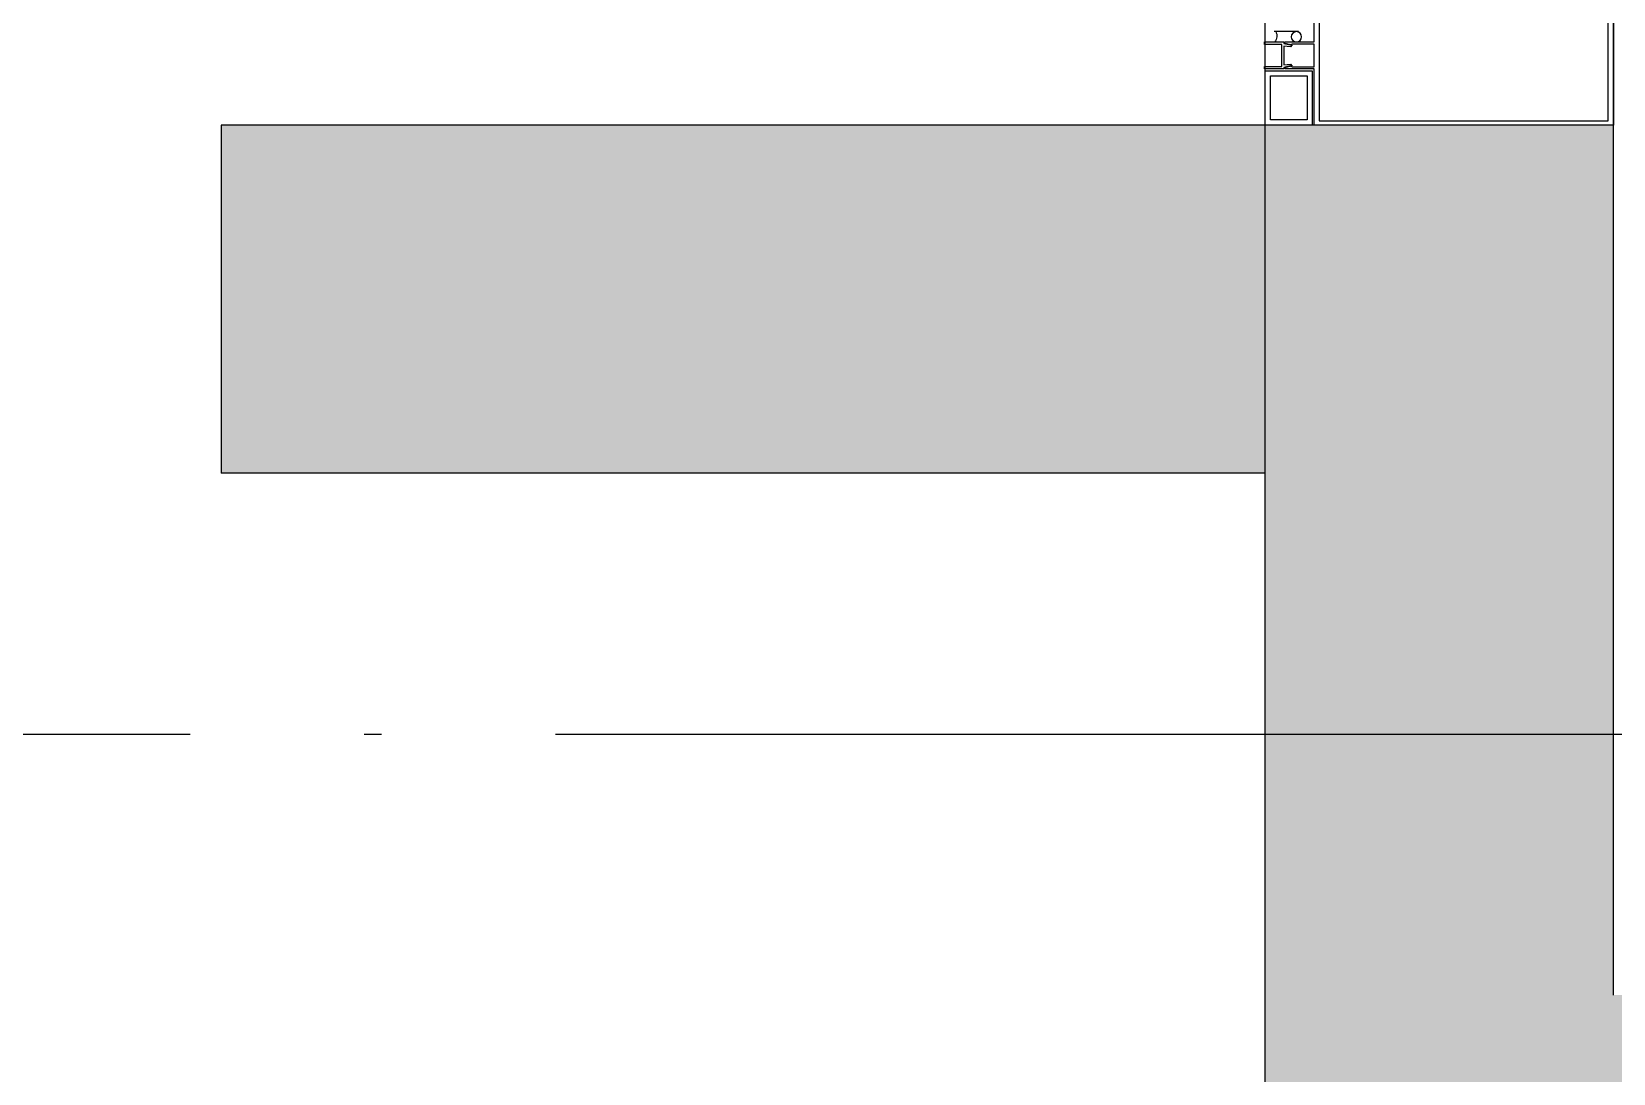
# Model space of a CAD drawing. Extents: x 1980812 to 2578970, y -669191 to 284498.
# Drawn here: x 2538059 to 2538968, y -304685 to -304087 of the extents above; entities that cross this region are included whole.
import ezdxf

# ---------------------------------------------------------------- set-up
doc = ezdxf.new("R2010")
doc.units = 0
doc.header["$LTSCALE"] = 1000
doc.header["$MEASUREMENT"] = 0
doc.linetypes.add('DOTE', pattern=[2.42, 2, -0.2, 0.02, -0.2])
for name, color, linetype in [('A-SECT-MCUT', 1, 'Continuous'), ('A-SECT-MCUT-FINE', 137, 'Continuous'), ('dote', 1, 'DOTE'), ('SPACE_HATCH', 8, 'Continuous'), ('WALL', 4, 'Continuous'), ('空线', 3, 'Continuous')]:
    doc.layers.add(name, color=color, linetype=linetype)

# ---------------------------------------------------------------- blocks, each defined once
blk = doc.blocks.new('pm5')
at = {"layer": 'SPACE_HATCH'}
h = blk.add_hatch(color=256, dxfattribs=at)
h.dxf.hatch_style = 1
h.paths.add_polyline_path([(14577.72, -150), (0, -150), (0, 350), (-800, 350), (-800, 150), (-200, 150), (-200, -900), (50, -900), (50, -250), (2900, -250), (2900, -900), (3300, -900), (3300, -250), (10099.97, -250), (10099.97, -1350), (10599.97, -1350), (10599.97, -250), (14577.72, -250), (18500, -250), (18500, -1350), (19000, -1350), (19000, -250), (26200, -250), (26200, -900), (26600, -900), (26600, -250), (28850, -250), (28850, -900), (29100, -900), (29100, 150), (29700, 150), (29700, 350), (28900, 350), (28900, 350), (28900, 350), (28900, -150)])
at = {"layer": 'WALL'}
for p, q in [((28900, -150, 0), (28900, 350, 0)), ((28900, 350, 0), (29700, 350, 0)), ((29700, 350, 0), (29700, 150, 0)), ((29100, -900, 0), (29100, 150, 0)), ((29100, 150, 0), (29700, 150, 0))]:
    blk.add_line(p, q, dxfattribs=at)
blk = doc.blocks.new('pou1')
at = {"layer": 'A-SECT-MCUT', "elevation": 0}
for points in [[(28900, -3610), (28900, -3650), (29035.61, -3650), (29072, -3650), (29072, -3617.75), (29088.7, -3617.75), (29088.7, -3616.86), (29085.23, -3616.03), (29084.67, -3616.55), (29072, -3616.55), (29072, -3610), (29072, -3603.45), (29084.67, -3603.45), (29085.23, -3603.97), (29088.7, -3603.14), (29088.7, -3602.25), (29072, -3602.25), (29072, -3570), (29035.61, -3570), (28900, -3570)], [(29069, -3647.5), (28903, -3647.5), (28903, -3610), (28903, -3572.5), (29069, -3572.5)], [(29089.31, -3615.34), (29085.46, -3615), (29084.61, -3616.12), (29085.18, -3616.55), (29085.74, -3616.03), (29089.31, -3616.88), (29089.31, -3617.75), (29100.51, -3617.75), (29100.51, -3616.25), (29090.51, -3616.25), (29090.51, -3603.75), (29100.51, -3603.75), (29100.51, -3602.25), (29089.31, -3602.25), (29089.31, -3603.12), (29085.74, -3603.97), (29085.18, -3603.45), (29084.61, -3603.88), (29085.46, -3605), (29089.31, -3604.66)], [(29100, -3618.75), (29073, -3618.75), (29073, -3650), (29100, -3650)], [(29097, -3621.75), (29076, -3621.75), (29076, -3647), (29097, -3647)]]:
    blk.add_lwpolyline(points, close=True, dxfattribs=at)
at = {"layer": 'A-SECT-MCUT-FINE'}
for p, q in [((28900, -3650, 0), (28900, -1456.63, 0)), ((29081, -3596.3, 0), (29095, -3596.3, 0))]:
    blk.add_line(p, q, dxfattribs=at)
blk.add_circle((29082.17, -3599.28, 0), 2.98, dxfattribs=at)
blk.add_arc((29098.77, -3598.82, 0), 5.39, 152.08171, 219.43177, dxfattribs=at)

msp = doc.modelspace()

# ---------------------------------------------------------------- linework, layer by layer
at = {"layer": 'dote'}
msp.add_line((2538768.37, -317274.28, 0), (2538768.37, -255997.63, 0), dxfattribs=at)
at = {"layer": 'dote', "linetype": 'DOTE', "ltscale": 0.5}
msp.add_line((2537150.49, -304490.42, 0), (2553290.65, -304490.42, 0), dxfattribs=at)

# ---------------------------------------------------------------- block references
at = {"layer": '空线', "xscale": -1, "rotation": 359.9999999999997}
for name, p in [('pou1', (2567868.37, -300490.42, 0)), ('pm5', (2567868.37, -304490.42, 0))]:
    msp.add_blockref(name, p, dxfattribs=at)

doc.saveas('drawing.dxf')
